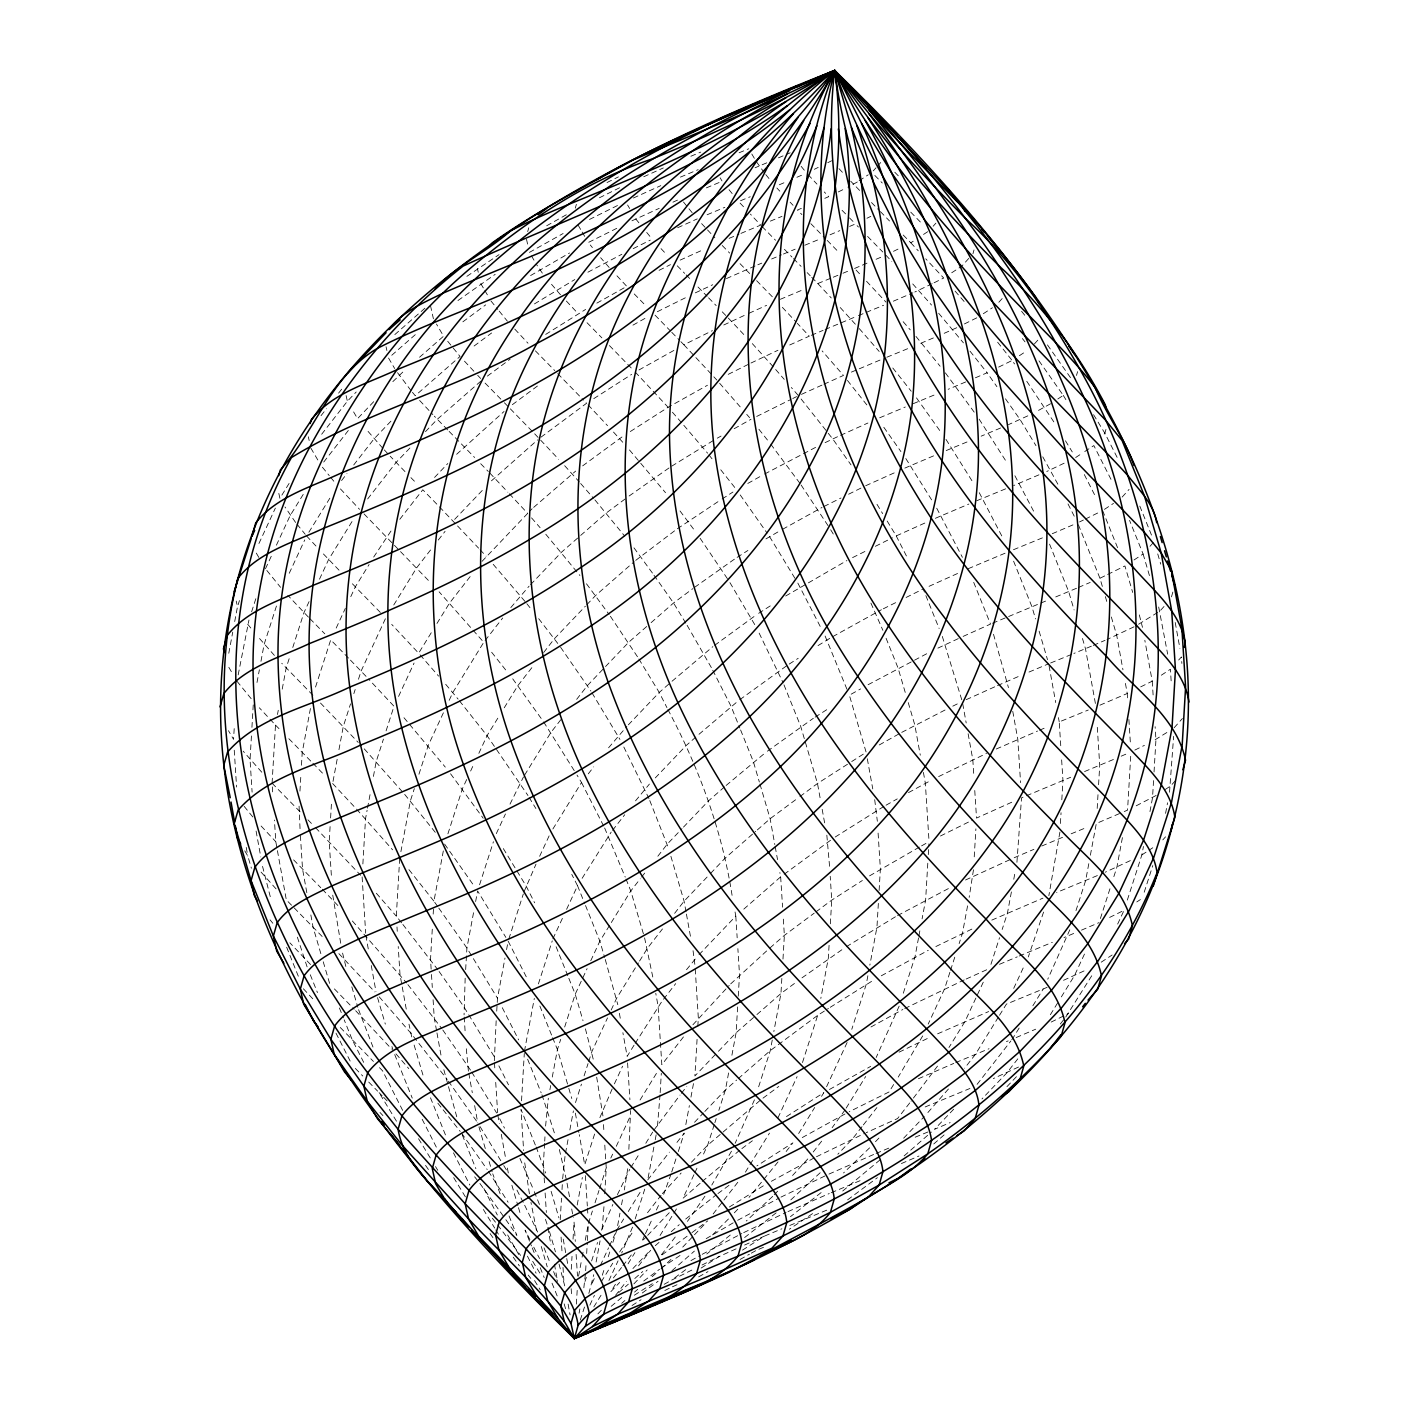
<?xml version="1.0" encoding="UTF-8"?>
<svg xmlns="http://www.w3.org/2000/svg" width="1409" height="1409" viewBox="0 0 1409 1409"><rect width="100%" height="100%" fill="white"/><g stroke="black" fill="none" stroke-linecap="round" stroke-linejoin="round"><path stroke-width="0.75" stroke-dasharray="5 3.75" d="M234.193 728.612L233.559 739.373L228.469 730.69M251.436 735.956L250.045 759.645L252.105 792.14M251.929 727.343L253.321 703.655M272.642 791.893L272.078 783.228L275.495 725.089L259.326 707.794M299.078 806.177L300.187 832.155M299.958 791.101L300.962 773.876M301.473 765.263L302.231 752.336L310.931 705.821M330.093 826.59L329.213 841.666L331.555 878.494M330.604 817.977L331.608 800.752M362.87 863.964L365.53 818.752L367.097 810.281M401.565 922.807L396.299 916.149L399.716 858.011M432.281 929.183L430.52 959.335L431.348 972.333M433.179 914.106L433.673 905.494M465.164 978.198L464.072 1014.867M465.657 969.586L466.925 948.046L474.04 909.985M494.33 1060.713L496.215 1019.764M496.725 1011.151L497.483 998.241L504.986 958.05M521.524 1100.816L524.307 1053.439M544.596 1143.28L543.328 1164.803L544.015 1175.652M544.719 1141.114L544.966 1136.816M545.6 1126.055L548.33 1098.21M560.236 1219.754L561.504 1198.214M562.015 1189.601L562.508 1180.989M562.649 1178.84L565.115 1155.31M571.261 1269.28L572.019 1256.37M573.04 1239.127L574.044 1221.902L575.295 1241.399M576.369 1304.1L577.267 1289.024M583.837 1287.791L585.528 1272.838M585.651 1270.689L586.162 1262.077M586.655 1253.464L587.289 1242.685M587.412 1240.536L588.31 1225.46M603.968 1206.685L602.03 1230.304M604.725 1193.775L606.24 1167.92L604.725 1144.09M627.727 1168.713L624.31 1189.936M628.854 1149.321L630.616 1110.539M660.046 1094.828L657.21 1129.173M660.169 1092.679L661.314 1073.288M697.068 1039.349L694.901 1075.965L716.97 1052.822M697.825 1026.439L698.318 1017.809L695.165 967.983M737.629 1006.924L736.097 1032.779L731.764 1056.028M738.263 996.163L739.514 974.623L737.876 948.627M781.836 978.427L780.956 993.504L773.84 1031.564M782.981 959.053L784.373 935.365L783.122 915.868M829.073 945.351L828.316 958.279L820.813 998.453M830.341 923.828L831.733 900.14L830.218 876.292M878.353 903.398L876.962 927.087L869.846 965.147M879.11 890.488L880.378 868.948L877.895 829.954M927.791 863.206L925.643 899.823L922.085 918.862M928.302 854.594L928.936 843.832M973.478 869.776L969.163 897.374M974.235 856.848L975.891 828.862M1059.903 832.103L1048.86 895.666M1060.413 823.49L1061.047 812.729M1061.805 799.801L1062.95 780.427L1061.435 756.598M1097.188 808.431L1098.069 793.355M1098.58 784.725L1099.725 765.351L1097.1 724.191M1130.705 756.298L1127.552 810.14L1123.642 811.813M1153.548 780.604L1152.527 797.829L1149.762 812.641M1154.041 771.991L1155.944 739.69L1155.116 726.692M1169.523 792.228L1173.627 736.361M228.786 653.265L232.732 632.113M234.704 621.545L237.469 606.751L236.219 601.097M238.174 674.893L248.97 620.03M257.002 682.467L259.379 669.768M260.964 661.314L264.117 644.406L277.309 603.369M277.485 714.504L278.26 710.277M282.223 689.124L286.168 667.989L290.131 655.678M333.017 781.414L337.367 758.148M338.953 749.694L343.285 726.428L350.542 703.866M367.502 808.167L370.268 793.373M373.42 776.447L376.185 761.653L383.442 739.091M400.896 851.67L410.371 800.911L414.334 788.6M437.6 906.392L433.937 901.196L443.412 850.437M475.626 901.531L477.598 890.946L505.884 937.425M506.571 949.596L507.751 943.255M524.43 1051.29L534.31 998.417M549.897 1089.756L550.69 1085.511M552.275 1077.057L557.418 1049.564L560.712 1039.314M565.502 1153.178L568.267 1138.384M569.852 1129.93L573.41 1110.891M577.214 1204.994L582.34 1177.501M578.553 1276.167L581.723 1259.259M582.111 1257.145L583.696 1248.691M585.263 1240.219L588.029 1225.425M579.081 1313.17L579.874 1308.943M588.856 1293.427L593.735 1274.705M596.113 1262.024L600.058 1240.871M612.845 1242.421L616.807 1230.11L619.96 1213.202M621.545 1204.73L622.725 1198.39M648.122 1177.801L654.85 1141.854M655.238 1139.74L656.823 1131.286M685.831 1124.593L689.371 1105.572M690.956 1097.118L693.721 1082.306M728.594 1072.954L725.441 1089.879L718.837 1110.38M772.255 1040.036L770.283 1050.603L757.743 1089.58M867.874 975.732L866.288 984.186L851.776 1029.31M918.545 937.883L914.987 956.922L902.447 995.899M918.932 935.77L920.112 929.429M967.578 905.846L962.435 933.322L959.142 943.59M1011.398 891.915L1007.453 913.067L1002.169 929.464M1013.776 879.234L1015.343 870.762M1016.928 862.308L1021.525 797.829L1070.681 777.257M1088.805 863.682L1085.634 880.59L1075.736 911.359M1090.372 855.21L1096.308 823.49L1121.687 812.641M1122.409 837.633L1116.879 867.239L1112.916 879.551M1127.341 900.052L1141.854 854.928L1143.439 846.474M1165.578 813.38L1167.55 802.795M527.688 231.587L528.78 227.782M575.295 208.145L576.387 204.323M972.932 253.779L974.006 249.957M1076.494 375.446L1077.586 371.641M1105.959 429.446L1104.885 433.267L1102.12 436.35M1171.478 596.888L1173.098 591.164M238.139 604.69L239.46 600.586M251.612 611.823L256.878 595.426M292.773 647.471L303.974 612.598L310.367 598.843M315.546 687.046L330.71 639.862L348.956 658.567M353.853 693.615L355.174 689.512M358.467 679.244L361.109 671.036L385.749 617.987M386.084 730.884L394.009 706.261L368.577 679.05M418.949 774.245L428.195 745.537L443.712 712.126M447.903 833.846L462.416 788.705L466.978 778.895M479.571 884.799L493.432 841.719M508.808 939.081L523.32 893.958M523.972 891.915L536.001 864.14M538.397 983.94L552.258 940.86M564.674 1027.002L575.224 994.19L587.095 968.635M575.506 1102.56L581.459 1084.102M584.083 1075.895L588.046 1063.584M588.715 1061.541L592.009 1051.273L607.526 1017.879M594.616 1134.034L584.717 1164.803L579.258 1134.668M599.882 1117.636L613.479 1085.846M588.434 1223.311L592.396 1211M595.038 1202.793L598.984 1190.482M599.653 1188.439L606.24 1167.92M585.017 1281.45L586.338 1277.347M591.621 1260.949L597.557 1242.474M601.502 1230.18L612.862 1204.448M580.279 1320.092L584.911 1305.738M602.277 1275.233L604.919 1267.026M608.23 1256.775L610.203 1250.628M632.553 1227.098L621.704 1252.988M635.195 1218.891L645.093 1188.122M671.054 1174.084L663.692 1194.339M671.706 1172.024L677.641 1153.566M678.31 1151.523L684.246 1133.065L674.77 1145.218M714.222 1124.734L707.617 1145.253L702.14 1157.036M714.874 1122.691L716.195 1118.587M754.449 1099.83L735.128 1143.315M802.478 1062.545L817.643 1015.378L828.457 1008.439M899.153 1006.149L876.187 1057.49M949.895 972.298L944.629 988.713L928.196 1024.079M950.564 970.255L955.179 955.901M990.95 964.337L999.527 937.672M1043.576 912.081L1028.306 956.94M1069.801 929.817L1047.75 979.202M1100.394 918.527L1110.274 887.758M1144.214 892.214L1152.791 865.549M258.939 543.504L275.354 508.121M265.456 568.76L271.849 555.005M276.411 545.177L290.095 515.694L303.851 493.397M289.232 573.304L304.749 539.894M319.491 579.205L328.614 559.549L353.818 518.653M336.187 628.079L345.311 608.424M350.788 596.641L355.35 586.813L369.105 564.498M398.571 696.433L414.07 663.04M449.172 700.326L452.835 692.471L483.763 642.293L439.097 591.815M470.624 771.022L474.269 763.167M478.849 753.339L487.056 735.657L499.649 715.208M496.32 833.6L505.444 813.962M510.005 804.134L523.479 776.94M539.647 856.285L549.686 834.656M552.909 938.799L562.948 917.189M566.594 909.333L577.549 885.75L571.772 874.39M590.741 960.779L599.864 941.124L610.167 924.41M611.171 1010.024L616.649 998.224L638.418 962.911M614.394 1083.873L622.602 1066.19M610.802 1158.092L612.633 1154.165M616.279 1146.31L630.88 1114.871M617.424 1194.638L629.753 1169.294M592.167 1283.176L594.897 1277.276M600.375 1265.476L608.582 1247.793M609.498 1245.838L614.976 1234.037M589.86 1305.139L594.422 1295.311M608.935 1280.499L618.058 1260.844M644.529 1235.605L641.799 1241.505L646.203 1236.873M645.445 1233.632L652.737 1217.922M656.383 1210.049L660.046 1202.194M693.933 1174.736L682.978 1198.302L700.608 1182.891M694.848 1172.764L697.578 1166.863M731.482 1151.188L711.792 1185.057M777.927 1117.918L797.089 1076.652M826.59 1086.726L848.482 1039.578M922.719 1035.879L898.22 1077.092M983.253 982.196L964.989 1021.507L948.961 1047.521M1013.705 988.378L1024.66 964.795M1084.472 954.069L1074.433 975.68L1060.678 997.977M1117.654 924.075L1124.047 910.32L1108.672 917.893M289.092 483.428L279.915 498.31L278.242 490.772M308.87 532.25L330.639 496.919M373.684 557.066L393.041 527.935M393.763 604.972L416.677 567.809L431.541 548.7M431.242 632.764L418.632 653.212L391.72 624.398M436.966 623.465L449.577 603.017L471.205 575.259M504.246 707.776L517.984 685.461L532.866 666.369M524.624 775.073L550.989 732.328L561.804 718.449M552.892 828.985L581.53 782.506L577.003 775.073M582.128 878.318L611.189 832.085M611.312 922.543L630.792 890.946L640.267 878.793M639.563 961.044L647.576 948.046L662.459 928.936M634.032 1045.214L627.164 1056.363L622.884 1032.674M635.177 1043.364L662.16 1000.971M640.056 1100.006L657.228 1072.108M630.897 1167.445L640.073 1152.562M645.798 1143.28L652.666 1132.114M653.811 1130.265L680.036 1095.057M616.807 1230.11L623.676 1218.961M628.255 1211.529L640.866 1191.081M601.273 1281.785L612.739 1263.186M619.608 1252.037L633.98 1230.092M593.823 1306.953L601.837 1293.938M615.434 1284.251L610.854 1291.683L619.678 1282.437M628.044 1263.803L634.913 1252.654M660.064 1235.482L672.674 1215.034M673.819 1213.184L677.253 1207.601M704.923 1196.223L687.433 1221.374M745.414 1172.147L748.848 1166.564M749.993 1164.715L769.473 1133.1M798.639 1133.523L814.684 1107.492M821.553 1096.343L823.842 1092.627L786.011 1116.879M845.03 1109.975L832.138 1127.693M846.175 1108.108L865.654 1076.511M893.641 1084.525L889.061 1091.957L849.187 1111.771M937.496 1066.12L911.077 1101.204M998.382 1017.122L975.468 1054.284L964.654 1068.181M999.527 1015.255L1006.413 1004.106L1047.098 987.357M1019.13 1028.059L1012.243 1039.226L1006.449 1041.603M1032.867 1005.762L1043.188 989.03M1050.374 1014.709L1059.533 999.844M1065.768 1017.034L1093.683 972.668M321.023 415.69L326.43 408.751M338.6 393.129L342.669 387.915M321.675 434.236L347.371 401.248L356.195 392.001M323.735 462.046L349.432 429.058M341.559 480.557L346.966 473.618M353.729 464.952L374.019 438.903L393.146 418.86M367.661 498.945L396.07 462.487L410.776 447.076M399.804 519.269L422.788 489.751L437.988 505.338M438.305 540.034L445.068 531.352M482.019 561.363L532.091 508.755M485.119 640.549L502.696 617.987M510.815 607.578L529.097 586.162M543.68 652.49L554.494 638.612L585.387 606.205M576.668 699.357L587.5 685.461L628.678 642.275L649.514 624.046M588.293 773.84L593.7 766.883M608.582 747.792L626.864 726.392M612.545 830.359L624.715 814.737M635.529 800.84L649.408 784.073M641.606 877.05L645.674 871.854M657.844 856.232L667.302 844.079L682.026 828.651M674.629 913.331L684.087 901.179L709.097 874.954M663.516 999.245L675.686 983.623M686.5 969.727L697.543 956.235M683.453 1036.918L661.825 1064.676L658.091 1006.185L655.766 993.257M692.911 1024.766L729.228 985.419M681.392 1093.314L686.799 1086.374M647.735 1179.932L669.363 1152.157M647.506 1212.744L661.015 1195.378M662.371 1193.652L681.146 1173.01M613.391 1277.945L621.51 1267.536M622.866 1265.793L632.324 1253.64M615.539 1295.364L626.353 1281.468M638.524 1265.863L650.694 1250.241M675.263 1236.996L660.398 1256.088L690.216 1233.914M713.165 1213.924L722.623 1201.771M723.979 1200.028L738.844 1180.936M778.032 1161.914L749.042 1197.386M786.152 1151.488L792.915 1142.822L756.88 1165.912M807.797 1158.938L790.379 1177.836M813.204 1151.998L822.662 1139.846M862.009 1126.672L852.551 1138.824L837.827 1154.253M863.365 1124.928L876.891 1107.58M909.721 1102.93L897.551 1118.552L866.236 1132.66M948.433 1088.998L925.731 1115.03M977.089 1084.349L1010.905 1040.952M1017.809 1058.846L1006.995 1072.725L981.967 1098.95M1060.361 1023.973L1064.411 1018.76M873.245 170.876L876.011 167.794M877.384 166.262L881.523 161.648M933.128 226.25L935.893 223.168M968.776 258.393L961.889 266.09L949.155 274.456M998.84 302.266L1002.979 297.651M1034.435 343.919L1038.574 339.305M1122.163 497.078L1129.067 489.399M1150.008 546.305L1154.147 541.69M1164.028 606.486L1159.889 611.101L1135.936 625.878M1178.681 660.011L1181.447 656.929L1181.869 663.445M1174.12 727.748L1182.415 718.52M1172.094 784.355L1176.233 779.741M1162.795 839.905L1165.56 836.823M373.72 401.671L357.551 418.649L352.461 409.949M392.847 381.628L405.14 369.845M425.483 431.647L437.266 419.301L482.107 380.043M434.571 477.422L447.815 463.526M456.639 454.279L504.035 411.498M454.649 519.393L484.08 488.553M491.442 480.839L537.622 439.89M530.577 584.629L561.469 552.24L579.081 536.811M586.866 604.672L595.69 595.408L634.138 561.751M628.344 724.842L659.236 692.453L670.437 682.643M655.291 777.909L686.183 745.52L697.402 735.692M683.488 827.118L708.498 800.893L724.525 786.874M710.576 873.404L725.283 857.993L755.717 831.345M699.023 954.686L735.797 916.132L735.022 911.817M730.69 983.887L768.345 949.384M718.449 1051.29L736.097 1032.779L755.33 1015.942M694.549 1122.269L703.373 1113.004M704.835 1111.472L725.441 1089.879L736.643 1080.051M691.432 1162.214L707.617 1145.253L761.247 1099.46M647.682 1235.323L669.751 1212.198M632.923 1268.54L650.588 1250.047M597.892 1313.875L602.295 1309.243M633.909 1283.863L647.154 1269.967M670.966 1259.417L660.152 1269.668M682.749 1247.088L693.034 1236.292M694.514 1234.742L704.817 1223.945M728.453 1218.979L710.4 1237.067M734.336 1212.814L738.756 1208.182M772.713 1196.347L746.277 1221.022M774.193 1194.797L778.596 1190.182M820.179 1172.746L788.917 1201.648M869.6 1147.859L843.551 1172.957M875.482 1141.695L881.365 1135.513M903.662 1138.173L924.251 1116.58M953.682 1109.218L934.554 1129.278L950.177 1122.603M1006.959 1086.638L1017.263 1075.842M394.819 334.585L425.254 307.937M391.772 355.262L417.399 332.823M419.565 357.234L443.588 336.187L436.455 324.017M533.676 507.363L575.629 471.099M580.684 535.402L606.31 512.964L627.357 497.307M635.741 560.359L675.615 530.048M651.117 622.637L673.537 602.999L692.823 588.663M672.04 681.234L712.848 646.661M699.005 734.283L738.052 701.03M726.111 785.465L765.633 752.494M757.32 829.936L770.124 818.717L798.198 797.846M743.811 909.122L780.656 876.856L779.864 872.558M769.948 947.975L784.373 935.365L814.191 913.173M756.932 1014.55L780.956 993.504L794.993 983.059M738.246 1078.66L770.283 1050.603L817.643 1015.378M702.21 1181.482L740.112 1149.903M655.255 1245.697L660.064 1241.488M671.265 1231.66L679.279 1224.65M685.69 1219.049L716.195 1194.867M618.745 1292.564L628.361 1284.145M634.772 1278.527L642.768 1271.517M611.189 1306.302L622.708 1296.667M621.704 1303.325L624.909 1300.525M634.526 1292.106L637.731 1289.305M652.138 1276.677L658.549 1271.059M671.952 1270.742L694.39 1251.104M730.249 1235.059L706.772 1253.992M776.112 1212.867L743.705 1238.247M821.112 1192.595L790.467 1216.671M880.149 1159.766L840.645 1192.754M904.12 1155.926L931.349 1132.079M933.762 1143.967L944.963 1134.157M466.89 276.323L499.033 254.642M457.96 300.522L495.193 274.332M462.874 321.833L485.682 304.872M474.093 346.015L491.635 332.964M487.373 376.115L510.164 359.154M512.348 404.682L540.422 383.812M540.986 437.177L586.584 403.256L582.023 398.571M582.657 465.868L623.095 436.156M629.118 496.003L669.891 467.348M677.377 528.745L720.334 500.125M694.584 587.342L735.304 558.545M714.61 645.357L756.844 614.5M739.795 699.709L787.402 665.242M767.377 751.191L813.328 718.308M799.942 796.543L817.484 783.492L849.926 762.692M784.161 874.249L833.423 838.161M815.934 911.87L831.733 900.14L862.361 880.502M802.003 977.846L844.537 947.887M762.991 1098.157L778.79 1086.409M741.874 1148.599L752.388 1140.779M717.956 1193.564L731.976 1183.137M691.96 1232.611L707.758 1220.863M643.754 1281.01L659.535 1269.28M661.297 1267.959L682.766 1253.658M642.293 1293.004L658.073 1281.274M685.707 1269.65L671.688 1280.094L694.461 1268.769M812.57 1213.625L789.339 1229.229M847.602 1199.852L877.42 1177.677M857.324 181.972L847.919 187.203M859.138 180.775L868.226 174.804M903.204 235.021L910.795 242.806L914.441 240.428M923.529 234.44L928.989 230.865M983.341 313.714L992.429 307.743M1019.394 355.702L1026.65 350.911M1050.568 403.749L1035.509 412.062M1057.842 398.976L1063.284 395.383L1038.856 360.669M1075.666 457.52L1082.922 452.747M1084.754 451.549L1093.842 445.579L1111.155 479.676M1104.427 509.371L1113.515 503.4M1134.016 559.972L1143.104 554.001L1129.56 520.379M1161.315 675.21L1170.403 669.24L1171.231 682.238M1166.846 732.521L1152.104 741.592M1156.173 795.451L1133.312 807.304M1165.261 789.463L1170.703 785.887M1141.854 854.928L1152.773 847.76M1136.781 901.954L1140.409 899.558M1101.222 962.171L1112.141 955.003M530.594 275.548L569.553 252.986M534.451 303.904L574.802 279.546M545.688 334.409L585.616 309.434M593.788 398.624L631.637 374.371M630.299 431.541L668.13 407.289L707.459 385.256M671.688 466.185L715.437 439.203M722.13 498.98L732.944 492.04M737.118 557.383L747.915 550.461M765.95 538.907L780.78 530.295M758.641 613.338L771.269 605.254M785.676 596.007L846.897 560.553M789.199 664.079L798.216 658.302M818.03 645.604L830.782 637.731M815.124 717.146L829.531 707.917M851.723 761.547L866.148 752.3L849.363 695.201L860.6 688.913M835.22 837.016L884.148 806.247M869.564 875.87L919.707 846.915M846.333 946.725L895.684 916.607M830.253 1007.294L873.791 979.995M729.369 1207.002L763.889 1185.48M706.191 1238.634L735.797 1221.321M634.314 1295.241L652.332 1283.687M632.042 1305.509L641.06 1299.732M701.118 1268.065L719.136 1256.511L736.748 1248.568M742.525 1250.1L764.154 1236.239L781.889 1228.789M546.674 225.775L567.263 214.238M529.414 252.387L563.124 233.507M587.905 272.201L621.845 254.272M596.835 303.129L626.794 286.362L615.046 273.769M632.94 325.144L647.911 316.761M638.981 369.968L674.559 350.048M717.304 438.164L721.056 436.068M734.159 428.723L751.015 419.283M747.792 483.446L762.762 475.044M764.629 474.005L815.6 447.375M782.647 529.256L822.028 507.434M832.666 636.674L881.418 609.727M868.085 684.721L928.425 652.843M879.251 744.956L899.84 733.42M901.725 732.381L945.192 709.942M886.032 805.208L897.251 798.903M908.488 792.615L931.05 780.339M921.574 845.876L927.192 842.723M897.568 915.551L950.318 887.564M881.277 975.803L928.267 950.318M870.956 1026.985L902.87 1009.478M829.461 1089.474L870.656 1066.402M802.267 1137.574L847.285 1112.723M771.375 1181.288L814.578 1157.687M737.682 1220.282L779.071 1198.055M690.956 1260.597L700.326 1255.349M702.193 1254.309L741.821 1233.544M664.185 1284.286L669.803 1281.151M698.653 1276.871L708.005 1271.622M740.06 1259.47L749.429 1254.221M751.296 1253.165L756.915 1250.03M607.015 182.536L618.41 176.882M599.424 197.771L620.312 187.397M589.49 219.452L617.97 205.291M616.755 228.346L588.275 242.507L592.396 247.579M631.937 220.808L659.218 208.338M633.222 248.618L650.306 240.129M659.077 270.317L670.455 264.645M657.334 311.724L687.698 296.63M695.306 292.861L712.743 284.741M680.882 341.683L683.929 344.8L712.39 330.639M723.786 324.986L747.034 314.154M728.206 374.354L749.095 363.98M750.997 363.029L777.979 350.26M756.703 416.448L790.872 399.469M792.774 398.518L796.578 396.633M825.093 442.655L838.566 436.226M823.93 506.5L841.014 497.993M848.605 494.224L861.885 487.62M852.568 557.612L865.866 551.007M875.359 546.305L892.443 537.798M883.32 608.794L896.617 602.171M906.093 597.469L923.194 588.962L939.134 628.52M937.901 648.122L961.149 637.291M952.801 706.156L958.49 703.338M938.641 776.57L986.494 753.428M940.455 836.013L972.721 819.968M965.517 880.009L1012.243 858.609M935.858 946.549L972.228 928.918M904.754 1008.527L964.196 979.907M899.101 1052.153L929.764 1037.359M816.48 1156.754L864.281 1133.541M780.973 1197.104L827.013 1174.965M743.723 1232.593L786.063 1212.462M702.052 1265L719.136 1256.511M664.801 1290.521L670.49 1287.685M814.332 169.309L818.189 167.407M827.788 162.669L831.627 160.785M838.302 191.941L845.999 188.154M866.958 218.254L870.815 216.37M893.5 251.33L899.277 248.495M932.177 283.72L914.811 292.015M934.097 282.769L943.695 278.031L925.748 258.816M956.746 327.716L943.149 333.774M964.443 323.929L977.899 317.289M998.664 367.097L1012.12 360.475L1014.55 363.945M1027.813 415.849L1008.421 424.655M1064.13 463.209L1046.764 471.487M1079.541 521.929L1083.398 520.044M1085.317 519.093L1098.773 512.471M1102.349 586.408L1099.936 578.254L1105.713 575.418M1107.633 574.467L1124.928 565.96L1132.713 592.467M1134.016 626.829L1106.963 639.527M1140.691 686.87L1152.227 681.199L1144.83 640.267M1134.809 750.099L1144.407 745.379M1130.335 860.617L1105.167 872.241M1084.032 970.942L1062.721 980.682M1051.184 1022.071L1068.48 1013.564M1018.513 1067.053L993.31 1078.572M643.737 176.759L663.304 167.953M633.398 198L660.786 185.653M672.921 202.174L680.741 198.651M677.659 227.73L697.226 218.906M680.124 260.119L703.619 249.552M726.428 278.577L755.858 265.614M748.989 313.274L766.602 305.348M789.727 344.976L809.294 336.17L797.318 323.348M821.958 385.115L798.463 395.7L791.347 387.51M823.913 384.234L843.48 375.428L822.116 350.894M840.521 435.346L867.909 423.017M865.69 485.735L897.005 471.628M904.825 468.105L934.361 455.53M887.177 521.048L896.23 535.913L925.59 522.704M935.365 518.301L968.846 504.052M929.059 586.32L958.402 573.111M963.122 636.41L990.509 624.081L972.985 580.561M966.204 699.674L995.547 686.465M997.502 685.584L1019.13 676.197M996.286 749.007L1037.535 731.042M1011.75 802.232L976.525 818.083L974.588 787.754M1014.198 857.729L1033.889 849.345M991.795 920.112L1042.942 898.149M966.151 979.026L987.674 969.322M937.601 1033.836L988.66 1011.556M918.404 1078.73L953.787 1063.408M828.968 1174.084L874.108 1154.288M788.018 1211.581L829.249 1193.546M744.586 1245.045L764.154 1236.239M672.445 1286.804L678.31 1284.163M766.743 162.845L755.065 167.759M778.472 157.826L790.185 152.824M779.318 184.773L787.12 181.426M796.895 177.27L804.698 173.923M801.369 208.356L797.459 210.029L801.915 214.573M824.793 198.334L828.703 196.679L824.3 191.959M830.042 234.792L839.817 230.618M849.574 226.444L855.439 223.943L858.468 227.06M854.576 268.467L860.441 265.966M862.396 265.139L868.243 262.62M876.063 259.291L881.911 256.79M893.341 301.191L912.856 292.843M933.374 337.949L917.787 344.536M965.658 381.962L948.151 389.307M975.415 377.788L987.128 372.786L996.903 386.665M1000.601 427.984L981.14 436.174M1038.961 474.833L1013.635 485.559M1052.241 533.729L1073.728 524.553M1076.511 588.275L1055.147 597.169M1078.466 587.447L1090.179 582.428M1091.341 646.203L1073.869 653.459M1093.296 645.375L1105.008 640.355M1099.901 705.187L1127.253 693.492L1124.91 680.582M1113.392 759.504L1084.243 771.692M1121.194 756.175L1129.014 752.829M1097.347 875.588L1056.609 892.496M1073.676 933.48L1063.954 937.566M1081.496 930.134L1099.073 922.613M1016.153 1037.552L1035.685 1029.204M901.408 1163.535L918.985 1156.014M690.886 156.24L700.749 152.102M680.424 177.111L698.177 169.661M706.385 187.873L722.165 181.25L720.122 177.781M707.089 214.767L724.825 207.317M729.122 238.35L738.985 234.211M740.958 233.383L760.684 225.105L750.398 214.098M757.831 264.786L761.776 263.131M771.639 258.992L781.502 254.853M783.474 254.025L795.152 249.182M780.339 299.289L803.993 289.338M811.267 335.324L823.085 330.358M825.058 329.53L856.513 316.391M851.371 372.117L857.288 369.634M859.261 368.806L880.942 359.682M879.674 417.786L905.3 407.007M913.191 403.696L936.527 394.062M946.196 450.563L969.533 440.929M976.736 500.741L1005.885 488.729M968.194 568.708L1005.656 552.962M992.482 623.254L1047.415 600.34M1028.993 672.058L1048.701 663.78M1039.507 730.214L1047.398 726.885M1041.779 846.016L1063.39 836.981M999.492 964.302L1017.245 956.852M1019.218 956.024L1052.329 942.322M955.76 1062.58L989.03 1048.736M925.167 1106.963L969.938 1088.47M876.081 1153.46L889.889 1147.666M831.222 1192.719L860.67 1180.443M789.78 1225.46L826.854 1210.12M739.091 152.753L748.76 148.79M740.57 200.712L750.24 196.749M770.353 221.125L781.977 216.37M804.838 245.219L820.32 238.878M811.725 277.309L817.801 283.544L831.345 277.996M833.283 277.203L841.032 274.015M842.969 273.223L848.764 270.845M858.433 315.598L864.245 313.203M866.183 312.411L883.602 305.277M886.825 357.234L908.118 348.516M1013.476 549.721L1044.456 537.023M1050.638 662.987L1071.932 654.252M1060.748 745.748L1059.233 721.919L1088.259 710.03M1071.139 833.811L1086.621 827.47M915.198 1137.204L930.68 1130.863M758.852 1249.237L764.647 1246.859M894.785 172.233L900.721 178.291M874.83 175.438L882.263 183.011M859.631 190.426L850.737 181.215M871.502 202.544L878.934 210.117M842.071 210.311L848.007 216.37M849.486 217.884L855.439 223.943M810.827 223.661L824.195 237.293M762.163 226.62L775.531 240.252M784.443 249.34L791.964 257.037M722.236 245.518L729.668 253.092M740.06 263.694L750.557 274.438M677.236 265.79L684.651 273.364M686.148 274.878L692.083 280.937M698.019 286.996L707.071 296.26M634.226 293.935L646.115 306.035M587.025 322.714L601.872 337.861M535.402 350.859L554.723 370.549M485.083 383.072L502.907 401.248M504.387 402.763L508.843 407.307M447.657 429.904L434.324 416.166M449.136 431.418L474.622 457.485M404.982 471.575L390.187 456.199M410.917 477.633L416.853 483.692M364.015 513.898L430.132 582.216M339.023 570.152L322.749 553.261M352.391 583.784L382.702 614.87M308.43 617.142L287.806 595.303M309.927 618.657L324.774 633.803M312.904 695.253L281.765 663.269M275.495 725.089L281.448 731.148M288.863 738.703L311.354 761.705M272.078 783.228L301.861 813.609M293.618 859.895L320.776 887.688M310.526 964.531L289.884 942.815M340.273 1027.496L373.42 1061.435M355.35 1068.427L362.765 1076M368.718 1082.059L377.63 1091.147M910.742 212.143L922.913 224.63M880.414 211.632L889.537 220.984M867.592 236.413L882.791 252M827.224 240.411L839.377 252.88M793.496 258.604L801.087 266.389M807.163 272.624L810.21 275.741M756.633 280.673L773.347 297.827M708.586 297.827L716.195 305.612M722.271 311.847L726.815 316.532M728.347 318.082L744.833 335.624M655.062 315.176L670.244 330.763M671.776 332.33L679.367 340.115M609.41 345.557L633.715 370.514M557.717 373.632L580.508 397.021M510.357 408.857L533.148 432.246M534.663 433.796L558.668 459.299M480.698 463.72L488.307 471.504M489.821 473.072L507.839 492.164M439.502 506.905L478.602 548.154M350.471 660.134L367.08 677.447M320.495 703.038L358.238 742.437M312.868 763.255L323.506 774.175M307.937 819.844L314.013 826.079M315.528 827.647L360.616 875.288M322.291 889.255L338.9 906.568M322.168 936.492L286.326 899.875L275.812 841.719L274.42 820.056M338.882 953.629L374.847 991.936M334.391 988.907L354.152 1009.179M355.667 1010.729L391.632 1049.036M379.497 1067.67L382.543 1070.787L402.763 1110.574M379.109 1092.662L382.138 1095.779M383.671 1097.329L388.215 1102.014M910.795 242.806L918.281 250.82M838.989 168.64L843.392 173.36M885.821 255.117L891.809 261.528M912.733 283.931L931.543 305.066M808.132 174.663L816.938 184.086M856.073 270.07L860.564 274.878M866.535 281.272L885.979 302.09M776.887 188.013L779.811 191.166M790.114 202.174L793.056 205.309M817.801 283.544L831.257 297.951M840.24 307.549L857.817 326.941M740.095 203.09L744.516 207.81M782.365 307.338L795.821 321.745M701.629 223.626L706.032 228.346M707.512 229.914L714.856 237.786M752.318 343.62L774.245 367.872M661.032 248.618L666.915 254.906M683.929 344.8L694.39 356.001M695.887 357.604L712.338 375.217M713.835 376.819L716.829 380.025M609.164 267.481L600.639 257.706M635.23 372.064L651.68 389.677M653.177 391.279L668.13 407.289M560.483 294.745L549.211 281.589M566.365 301.05L578.113 313.626M588.081 404.859L607.526 425.659M613.496 432.07L623.764 443.377M514.761 329.09L528.005 343.232M564.657 465.692L579.258 481.878M464.477 361.162L476.224 373.755M477.704 375.322L480.645 378.457M509.336 493.766L527.283 512.964M419.618 400.438L432.845 414.581M480.099 549.757L486.087 556.15M382.843 448.344L365.776 428.776M384.305 449.911L388.708 454.631M340.45 488.923L359.559 509.353M306.581 535.966L316.866 546.974M364.227 748.848L403.256 792.739M274.403 655.414L257.266 635.952M332.63 783.527L355.05 807.533M356.547 809.136L392.583 849.821M261.792 772.22L243.176 751.191M352.356 920.975L406.602 982.954M261.105 826.009L275.812 841.719M276.041 888.868L258.78 869.529M303.375 988.766L315.14 1001.341M379.972 1112.441L382.913 1115.576M955.091 291.117L966.486 304.203M938.658 313.238L963.439 342.88M903.151 321.692L910.267 329.865M915.973 336.416L940.102 366.217M859.243 328.579L879.198 351.475M775.672 369.51L784.214 379.338M719.664 383.283L741.046 407.835M746.735 414.369L749.588 417.645M672.41 412.203L682.379 423.651M683.805 425.289L707.6 453.187M629.453 449.929L665.524 492.692M580.667 483.516L593.488 498.24M594.915 499.878L624.751 536.213M531.545 517.878L540.105 527.688M545.794 534.24L579.892 575.488M493.203 564.34L525.539 602.066M420.058 654.85L438.586 676.109M445.702 684.298L458.101 699.111M403.978 717.727L445.297 767.112M404.682 794.377L435.381 832.472M376.344 893.253L396.299 916.149M379.197 996.815L410.53 1032.797L447.199 1079.453M395.982 1053.897L408.804 1068.621M801.157 166.332L805.279 171.405M764.435 172.937L755.876 160.961M765.809 174.628L769.913 179.683M729.017 189.687L733.138 194.759M683.488 202.033L687.61 207.088M688.983 208.779L694.478 215.542M635.741 218.923L639.862 223.978M646.713 232.432L652.208 239.178M542.342 273.152L536.547 264.557M490.948 300.962L497.817 309.399M499.191 311.09L507.416 321.217M447.71 341.26L451.831 346.315M453.187 348.005L460.056 356.459L415.215 395.718L412.467 392.336M411.093 390.663L395.682 370.232M322.414 467.207L329.266 475.643M330.639 477.334L334.761 482.389M295.591 522.457L285.005 506.993M296.964 524.148L305.207 534.275M266.829 570.451L280.567 587.324M247.649 624.134L251.771 629.207M236.976 681.234L252.088 699.815M244.144 806.318L253.761 818.136M270.07 919.866L272.818 923.247M1021.595 311.319L1026.862 317.958M1022.388 338.565L1025.03 341.876M997.642 342.211L1012.12 360.475M970.026 351.193L987.128 372.786M945.351 372.857L974.218 412.168M892.795 367.996L911.218 391.244M916.484 397.884L941.106 432.457M847.425 380.412L867.169 405.316M801.105 399.011L832.684 438.868L851.018 464.9M758.905 429.252L769.437 442.532M770.758 444.187L799.907 483.287M708.903 454.86L712.848 459.845M720.756 469.796L735.234 488.078M680.001 510.956L695.236 531.334M633.962 547.837L652.754 573.498M586.479 583.784L609.128 614.5M526.86 603.721L532.126 610.361M538.696 618.674L559.391 645.551M491.653 652.244L507.451 672.181M512.717 678.821L542.43 720.175M459.404 700.784L487.056 735.657L527.97 795.521M450.563 773.77L483.199 818.224M408.927 869.635L433.937 901.196M402.868 924.463L437.847 969.744M407.905 984.627L441.563 1028.253M437.847 1103.177L441.792 1108.161M443.113 1109.816L460.215 1131.409M474.639 1176.832L478.584 1181.816M479.905 1183.472L504.633 1217.957M492.375 1218.257L496.32 1223.241M497.641 1224.897L520.573 1255.384M528.181 1275.075L530.823 1278.403M1047.451 344.906L1071.897 379.62M1026.774 381.311L1055.288 424.074M1005.462 398.817L1020.134 419.635L1035.967 445.667M979.114 419.107L1006.995 462.733M946.003 439.397L973.601 483.375M883.813 427.279L900.915 451.584M905.811 458.524L932.194 500.776M801.122 485.031L829.549 527.917M740.218 494.946L767.095 533.113M700.114 538.273L728.823 580.79M653.987 575.242L673.537 602.999L685.972 623.447M610.361 616.244L637.731 657.14M560.606 647.277L590.882 691.044M543.645 721.919L575.876 773.224M444.61 844.097L473.935 885.75M438.815 908.136L466.925 948.046L497.483 998.241M439.08 971.488L463.508 1006.202L494.066 1056.38M442.796 1029.979L470.624 1070.276M448.414 1081.196L476.524 1121.106M461.536 1133.083L487.197 1169.523M488.43 1171.266L508.103 1202.247M505.849 1219.701L516.856 1235.323L508.878 1215.544M513.246 1257.18L519.357 1265.863M490.05 1233.544L493.714 1238.74M425.536 1165.402L429.199 1170.615M1093.56 414.686L1104.885 433.267L1118.359 459.792M1063.284 395.383L1067.811 402.815M1065.468 440.788L1072.267 451.937M1042.766 456.815L1059.339 486.88M1014.903 475.749L1034.84 513.492M979.255 492.674L1002.873 538.044M936.721 508.209L962.417 557.33M876.997 504.316L882.65 513.616M830.676 529.766L835.202 537.199M769.543 536.6L796.701 581.195M797.829 583.062L821.271 628.467M729.95 582.639L755.294 625.543M687.116 625.314L711.774 668.342M638.876 659.007L659.236 692.453L666.933 707.617M592.009 692.893L619.96 739.443M529.097 797.388L535.896 808.537M503.33 848.588L525.962 885.75L534.627 902.799M471.751 1072.126L496.655 1113.022M480.011 1126.566L502.643 1163.728M503.77 1165.595L508.297 1173.028L507.134 1166.564M532.69 1261.337L541.743 1276.202M518.723 1254.521L505.99 1232.03M534.557 1280.534L540.228 1289.834M483.375 1209.486L494.682 1228.067M495.809 1229.916L499.209 1235.499M453.698 1177.642L467.277 1199.957M418.543 1138.701L430.995 1159.149M435.522 1166.582L437.776 1170.298M380.236 1094.511L397.215 1122.392M751.807 154.004L754.872 159.217M627.604 205.01L629.629 208.479M578.113 225.105L581.16 230.336M582.181 232.062L585.228 237.293M531.457 255.857L535.526 262.814M480.768 283.561L483.815 288.792M484.837 290.518L487.901 295.749M388.567 358.062L394.661 368.506M310.861 448.115L318.998 462.029M256.297 553.103L260.383 560.06M228.839 667.32L232.908 674.277M244.743 850.807L247.808 856.02L251.401 868.261M1084.314 474.569L1095.867 497.307M1068.004 503.929L1074.732 517.191M896.23 535.913L907.783 558.651M870.921 603.087L882.897 630.351M825.11 636.04L847.76 691.255M759.134 633.117L783.175 682.872M712.743 670.244L731.042 706.244L739.795 727.995M667.901 709.52C699.04 767.958 722.306 831.134 732.293 896.74M623.817 747.017L648.968 798.586M581.53 782.506L603.668 826.097M604.637 827.981L625.226 877.102M508.138 941.142L527.389 979.026M502.291 1007.699L518.653 1039.912M498.874 1065.856L508.49 1084.807M499.702 1118.676L504.51 1128.133M519.921 1158.462L533.5 1189.689M516.962 1190.077L523.708 1203.339M524.659 1205.241L537.639 1232.012M529.89 1239.585L525.081 1230.11L531.457 1245.943M533.747 1247.176L539.524 1258.536M527.442 1256.159L536.107 1273.208M483.851 1188.456L497.324 1214.981M453.487 1152.844L469.849 1185.057M422.172 1119.274L436.614 1147.701M363.698 1062.351L352.162 1039.613L344.183 1019.834M336.011 1033.184L351.405 1063.496M1139.811 506.095L1152.562 537.745M1102.613 510.569L1117.76 548.154M1078.431 524.852L1099.936 578.254M1049.564 544.138L1068.691 591.621L1074.098 609.956M1013.599 561.187L1031.916 606.68L1035.527 618.921M942.322 636.445L962.277 701.435M886.085 638.277L898.044 667.936L905.23 692.4M783.968 684.862L800.717 726.392L817.484 783.492L820.602 800.717M740.606 729.968L753.357 761.617L759.345 782.013M649.778 800.559L668.5 848.165M626.019 879.075L630.792 890.946L643.983 935.805M577.549 885.75L584.717 903.556M585.51 905.529L599.864 941.124L604.655 957.451M556.097 946.725L568.056 976.384M568.849 978.357L575.224 994.19L583.009 1020.697M539.876 1006.061L551.835 1035.721M552.627 1037.693L557.418 1049.564L568.197 1086.269M527.618 1059.198L541.162 1092.82M541.954 1094.793L555.128 1135.214M535.35 1145.041L521.013 1109.429L523.637 1150.589M536.16 1147.014L545.723 1172.975M534.293 1191.662L539.876 1205.505M545.459 1219.349L548.841 1229.423M544.015 1247.828L550.391 1263.662M553.578 1271.57L557.559 1281.45M552.029 1283.176L558.404 1298.992M532.25 1247.916L534.645 1253.851M540.228 1267.695L544.209 1277.593M500.107 1193.775L492.745 1173.82M462.328 1135.055L475.89 1168.677M430.502 1097.805L446.442 1137.362M394.714 1054.584L412.256 1098.104M372.98 1047.046L358.432 1009.284M339.41 1007.963L343.391 1017.844M307.092 966.856L296.506 934.537M310.279 974.764L317.448 992.57M286.643 947.218L298.585 976.895M1157.74 553.931L1160.734 564.128M1143.104 554.001L1150.29 578.465M1158.691 607.015L1167.674 654.163M1139.317 614.888L1142.488 627.357M1105.343 596.606L1107.738 604.76M1111.331 617.001L1116.721 635.353L1122.955 669.803M1082.482 638.506L1085.476 648.704L1095.621 704.694M1039.12 631.144L1047.503 659.694M993.504 634.279L1008.457 687.645M908.241 702.598L914.828 725.036L920.288 755.189M759.944 784.056L770.124 818.717L774.809 844.555M670.895 856.32L684.087 901.179L686.042 911.94M644.582 937.848L653.036 978.181M605.254 959.476L617.811 1004.687M585.422 1028.852L593.964 1062.051M568.796 1088.312L571.79 1098.509M559.338 1149.48L566.647 1180.989M551.113 1191.327L558.915 1217.834M549.44 1231.466L555.445 1251.861M559.038 1264.084L564.991 1286.857M564.164 1303.889L565.96 1310M536.442 1230.163L530.964 1202.388M541.25 1246.472L547.238 1266.85M511.89 1185.251L517.896 1205.646M518.494 1207.689L520.89 1215.844M478.954 1126.918L485.541 1149.357M489.134 1161.58L492.128 1171.777M456.745 1116.756L443.201 1067.37M411.727 1036.883L408.98 1024.184M414.123 1045.038L423.123 1075.613M377.542 997.607L385.326 1024.114M391.931 1046.552L393.129 1050.638M345.839 966.468L342.281 951.85M351.827 986.864L357.833 1007.259M320.847 953.646L313.062 927.14L310.72 914.212M323.242 961.801L329.847 984.222M270.264 896.67L262.321 865.513M526.49 239.195L528.164 246.734M477.422 268.503L478.25 272.272M430.485 305.612L433.408 318.786M386.048 346.755L386.894 350.524M346.103 395.594L347.371 401.248M308.342 436.808L309.187 440.577M1175.212 622.479L1179.897 648.316M1049.089 665.929L1055.711 702.545M1058.441 717.621L1059.233 721.919M1012.754 711.334L1017.809 739.32L1020.574 782.647M962.682 703.602L966.187 722.976M968.124 733.754L972.809 759.592L973.901 776.923M923.406 772.414L925.343 783.175L929.059 841.684M867.31 758.764L872.77 788.917M874.707 799.678L877.349 821.271M822.169 809.33L824.899 824.406M826.836 835.167L829.672 867.627M775.197 846.703L777.539 859.631M686.43 914.089L690.709 937.778M693.052 950.705L695.024 965.817M619.379 1013.3L620.541 1019.764M596.676 1077.128L602.946 1115.928M575.365 1113.128L578.87 1132.501M567.034 1183.137L569.764 1198.214M571.702 1208.992L573.269 1217.605M563.23 1239.127L566.348 1256.37M566.735 1258.519L567.897 1264.983M568.109 1304.1L570.064 1314.861M547.819 1227.609L550.937 1244.851M554.442 1264.225L557.171 1279.302M529.414 1193.775L524.183 1159.272M497.782 1114.871L499.332 1123.501M501.287 1134.263L505.567 1157.951M468.404 1071.157L465.992 1045.196M468.792 1073.306L472.297 1092.697M474.639 1105.607L477.757 1122.85M436.579 1030.754L434.236 1017.844L433.003 998.329M436.966 1032.903L441.246 1056.591M406.25 1009.108L400.015 974.658L398.219 946.496M365.829 935.382L368.542 950.459M371.272 965.535L375.956 991.39M340.714 943.237L332.506 893.676M306.827 892.672L302.53 868.983L300.328 834.322M256.086 831.063L260.771 856.901M246.24 847.408L247.808 856.02M1152.227 681.199L1153.337 698.529M1127.253 693.492L1127.517 697.825M1128.891 719.488L1130.405 743.336M780.656 876.856L782.576 907.185M735.797 916.132L737.171 937.795M627.586 1062.862L629.911 1099.707M603.492 1124.593L604.038 1133.259M585.404 1175.634L587.324 1205.981M587.465 1208.147L587.888 1214.646M576.105 1254.397L577.496 1276.078M571.173 1288.724L571.737 1297.39M561.081 1237.067L562.173 1254.397M563.001 1267.413L563.829 1280.411M544.156 1177.818L544.561 1184.317M545.124 1192.983L546.357 1212.48M494.471 1062.879L495.017 1071.544M495.721 1082.376L497.641 1112.705M464.195 1017.034L465.305 1034.365M431.489 974.5L432.299 987.498M396.986 926.981L397.25 931.314M362.113 876.891L365.688 933.216M234.246 750.204L236.589 787.05"/><path stroke-width="1.5" d="M596.87 179.612C672.216 135.475 755.206 106.309 834.656 70.45C1034.558 264.822 1251.967 531.686 1171.09 830.676C1129.208 989.963 1005.832 1114.431 868.085 1197.351C822.081 1223.329 775.144 1247.352 728.788 1272.45C677.923 1295.893 626.195 1317.38 574.344 1338.55C374.389 1143.879 157.033 877.543 237.91 578.324C313.203 303.411 590.072 166.755 834.656 70.45L881.964 119.73L856.707 94.033M803.412 83.8L834.656 70.45C790.238 244.831 858.592 426.487 964.39 564.903C1011.961 628.15 1067.265 684.88 1122.832 741.011C1142.629 764.083 1170.263 785.465 1174.877 817.326L1153.266 886.067M1182.838 769.772L1185.55 760.226C1176.427 716.177 1134.28 689.265 1106.769 656.664C1060.079 609.604 1015.149 560.676 975.063 507.804C881.259 383.706 815.917 228.487 834.656 70.45C699.815 125.612 566.911 196.274 470.042 307.849C379.514 410.53 331.855 550.514 349.767 687.081C369.863 841.014 455.6 977.335 558.299 1090.231C594.563 1130.37 633.733 1167.726 670.367 1207.478C683.154 1223.135 698.318 1239.127 700.361 1260.21L696.574 1273.56C675.51 1300.243 640.69 1309.507 611.119 1323.474M821.2 77.072L834.656 70.45C862.854 272.324 744.85 458.964 580.984 567.369C509.036 616.42 430.291 654.357 349.767 687.081C308.73 707.071 258.64 716.424 227.553 752.071L223.749 765.422L230.231 797.705M847.883 84.593L834.656 70.45C759.592 257.213 828.193 467.894 946.584 620.295C994.155 683.524 1049.441 740.253 1105.026 796.402C1124.822 819.457 1152.456 840.838 1157.071 872.699C1098.456 1019.711 971.576 1127.147 834.251 1198.953C778.93 1227.785 721.373 1251.896 663.586 1275.286C634.015 1289.253 599.212 1298.517 578.148 1325.2L574.344 1338.55L517.226 1280.112M831.24 128.589C809.964 307.514 679.279 452.13 528.622 540.052C458.947 581.477 384.34 613.443 309.275 643.649C279.704 657.616 244.902 666.88 223.837 693.563L220.033 706.913M1171.09 830.676L1172.27 824.335M278.735 475.608L280.373 469.884C314.894 431.841 331.045 375.71 377.031 348.569C420.516 326.254 466.766 310.103 511.449 290.448C631.813 238.79 747.545 169.802 834.656 70.45C903.768 144.123 976.913 214.908 1035.668 297.369M310.209 423.51L311.301 419.688C332.365 393.005 367.185 383.741 396.757 369.774C438.129 352.954 479.412 335.87 519.939 317.043C641.394 259.943 756.298 181.197 834.656 70.45C873.668 116.947 916.308 160.168 958.86 203.372C1007.963 262.532 1051.008 326.888 1083.574 396.651C1150.537 537.991 1157.423 710.559 1080.386 849.451C1005.304 986.282 873.562 1081.179 734.741 1146.239C684.052 1170.104 631.69 1190.094 580.297 1212.321C560.764 1221.955 539.33 1230.709 526.085 1248.885L522.299 1262.235L525.645 1277.311L535.825 1294.695L552.293 1314.967C513.087 1277.382 478.461 1235.711 441.316 1196.188M629.453 1314.984L574.344 1338.55L570.997 1323.474L574.784 1310.123L585.827 1297.83L604.021 1285.871L628.995 1273.577L738.422 1227.75L783.439 1207.478L830.887 1183.895L879.586 1156.613L928.232 1125.439L975.592 1090.214L1020.433 1050.938L1061.629 1007.752L1098.139 960.885L1129.085 910.69L1153.707 857.641L1171.531 802.249L1182.186 745.167L1185.603 687.011L1181.887 628.52L1171.372 570.363L1161.192 552.98L1144.724 532.708L1065.556 450.686L998.47 376.203L964.249 333.017L931.243 286.15L900.703 235.972L873.756 182.923L851.441 127.55L834.656 70.45C769.437 104.918 700.467 131.196 632.747 160.133C585.034 186.375 536.811 211.244 492.252 242.841L489.504 245.923M551.923 1314.527L574.344 1338.55L585.387 1326.239L589.191 1312.889C580.068 1268.84 537.921 1241.928 510.41 1209.327C450.211 1148.811 393.005 1084.877 345.716 1013.617C235.338 852.445 192.1 634.825 291.416 457.573C368.33 410.424 458.048 388.549 536.477 343.637C656.893 280.321 768.363 191.325 834.656 70.45L841.508 78.886M1184.159 647.4L1185.251 643.578C1180.619 611.717 1153.002 590.336 1133.188 567.281C1090.636 524.06 1047.997 480.839 1008.985 434.342C922.085 330.182 852.41 206.665 834.656 70.45C776.306 104.865 714.768 133.415 652.085 158.97C591.445 179.313 537.692 213.992 488.06 253.814C365.266 350.277 276.234 497.694 278.031 656.999C279.528 814.772 356.812 960.868 456.093 1079.4C495.105 1125.897 537.745 1169.118 580.297 1212.321C600.093 1235.394 627.727 1256.775 632.342 1288.636L628.555 1301.986L617.512 1314.298L599.336 1326.239L574.344 1338.55L565.802 1328.74M234.123 591.674L251.278 538.344M798.146 117.317C730.848 213.235 699.727 333.228 714.398 449.682C727.326 548.066 767.5 640.901 821.5 723.539C868.807 794.799 926.012 858.733 986.212 919.249C1013.723 951.85 1055.869 978.762 1064.993 1022.811L1061.188 1036.161C1021.684 1080.685 976.56 1119.803 927.791 1153.848C907.273 1178.734 875.148 1190.006 849.909 1209.292C762.287 1260.949 667.954 1299.38 574.344 1338.55L557.876 1318.296L547.696 1300.894L544.35 1285.818L548.136 1272.468C569.218 1245.785 604.021 1236.521 633.592 1222.554C691.361 1199.165 748.936 1175.071 804.24 1146.239C941.564 1074.433 1068.462 966.997 1127.059 819.985C1186.237 671.917 1156.331 502.59 1078.678 367.185C1047.891 313.115 1012.578 261.387 966.345 219.293C919.654 172.233 874.725 123.323 834.656 70.45C735.339 247.702 778.578 465.305 888.956 626.477C936.245 697.737 993.451 761.67 1053.65 822.187C1081.161 854.787 1123.308 881.699 1132.431 925.766L1128.627 939.116L1124.488 943.731M823.983 127.55C779.547 300.962 637.467 429.375 483.357 509.177C428.037 538.009 370.479 562.121 312.692 585.51C283.121 599.477 248.319 608.741 227.254 635.424L223.45 648.774L224.295 652.543M254.677 530.4L251.929 536.301L255.733 522.933C276.798 496.25 311.618 486.986 341.172 473.019C398.958 449.63 456.516 425.536 511.837 396.704C632.254 333.387 743.723 244.373 810.016 123.499M803.711 120.646C704.412 297.88 747.651 515.5 858.011 676.672C905.318 747.932 962.523 811.866 1022.705 872.382C1050.233 904.983 1092.38 931.895 1101.486 975.944L1097.699 989.312L1088.03 1000.073M816.833 125.824C758.236 272.853 631.338 380.271 494.013 452.078C438.71 480.909 381.135 505.021 323.365 528.41C293.794 542.377 258.992 551.641 237.91 578.324C193.509 752.705 261.863 934.361 367.661 1072.777C415.232 1136.024 470.518 1192.754 526.085 1248.885C545.899 1271.94 573.516 1293.339 578.148 1325.2M793.461 113.636C716.547 201.998 668.976 316.514 669.486 434.377C670.561 533.624 701.841 630.281 749.764 716.547C801.492 808.22 870.956 888.198 945.016 962.435C972.527 995.036 1014.674 1021.948 1023.797 1065.997L1019.993 1079.364L1008.95 1091.658L1001.676 1096.449M1050.145 1048.472L1060.959 1034.593M1082.605 1006.819L1085.3 1003.349M435.24 288.827C456.516 265.403 486.827 252.035 510.428 230.882C540.475 215.225 572.177 203.107 603.439 190.162C683.946 157.438 762.709 119.501 834.656 70.45C881.946 141.71 939.151 205.644 999.351 266.16C1042.907 305.806 1078.061 352.69 1105.325 404.841L1106.171 408.61M538.15 214.732L546.533 208.514M566.453 1328.581L574.344 1338.55L592.52 1326.591L603.58 1314.298L628.555 1301.986L737.981 1256.159L782.999 1235.904L830.447 1212.304L879.146 1185.039L927.791 1153.848L931.578 1140.497C926.963 1108.636 899.329 1087.255 879.533 1064.2C849.204 1033.29 818.752 1002.486 789.516 970.519C713.024 886.12 646.819 790.484 608.283 682.608C569.359 572.072 566.031 448.097 609.164 338.248C653.353 227.536 737.523 137.466 834.656 70.45C886.384 162.123 955.83 242.119 1029.891 316.338C1052.347 339.375 1075.56 361.849 1095.145 387.457C1106.135 414.264 1124.664 438.269 1133.946 465.428M347.812 372.839L353.694 366.657M356.636 363.575L386.066 332.735M607.614 1323.562L574.344 1338.55L564.164 1321.149L560.817 1306.09L564.622 1292.74L575.665 1280.429L593.841 1268.487L618.815 1256.176L728.259 1210.349L773.259 1190.077L820.725 1166.493L869.406 1139.229L918.052 1108.038L965.412 1072.813L1010.253 1033.537L1051.449 990.351L1087.959 943.484L1118.905 893.306L1143.544 840.24L1161.351 784.866L1172.024 727.766L1175.441 669.627L1171.724 611.119L1161.192 552.98L1144.407 495.88L1122.092 440.506L1105.625 420.234L993.556 302.988L959.37 263.73L925.149 220.544L892.144 173.677L861.603 123.499L834.656 70.45C742.895 144.264 668.394 243.176 638.717 358.397C609.833 473.459 629.048 595.937 677.958 702.756C724.473 803.148 793.337 891.228 869.776 970.519C896.124 997.907 923.282 1024.502 948.944 1052.541C961.713 1068.198 976.895 1084.19 978.938 1105.272L975.151 1118.623L964.108 1130.934L956.834 1135.707M400.209 319.825L389.007 329.636C402.234 311.459 423.686 302.706 443.201 293.09C479.465 277.291 516.293 262.849 552.645 247.262C636.762 211.015 717.921 166.843 789.797 109.726M570.68 1333.337L574.344 1338.55L577.549 1335.75M785.993 101.642C672.956 179.066 577.267 289.902 542.712 424.813C513.809 539.876 533.025 662.353 581.952 769.173C628.467 869.564 697.332 957.644 773.77 1036.936C800.101 1064.323 827.277 1090.918 852.938 1118.957C865.707 1134.615 880.889 1150.607 882.932 1171.689L879.146 1185.039L868.085 1197.351L849.909 1209.292L830.694 1218.767M572.089 1334.834L574.344 1338.55L579.61 1334.64M910.848 1168.977L898.572 1178.118L888.956 1182.838M921.363 1161.139L924.868 1158.533M651.592 151.239L682.625 136.514M829.197 74.043L834.656 70.45C878.547 193.755 958.613 300.223 1048.772 393.587C1075.12 420.974 1102.278 447.569 1127.94 475.626C1139.053 490.015 1153.795 503.929 1156.683 522.686M585.387 1326.239L603.58 1314.298L607.367 1300.947C602.753 1269.086 575.119 1247.687 555.322 1224.632C512.753 1181.411 470.113 1138.208 431.101 1091.711C331.837 973.179 254.553 827.065 253.056 669.31C251.26 510.005 340.291 362.589 463.068 266.125C572.441 215.418 688.191 176.248 787.296 105.675M945.932 1142.875L953.189 1138.102M785.975 97.714C668.412 167.83 563.265 267.587 511.837 396.704C468.704 506.553 472.015 630.528 510.956 741.064C554.864 864.351 634.913 970.836 725.071 1064.2C751.42 1091.588 778.596 1118.182 804.24 1146.239C817.026 1161.879 832.208 1177.871 834.251 1198.953L830.447 1212.304C813.292 1234.689 785.465 1244.253 760.631 1255.542M587.641 1331.945L574.344 1338.55L579.751 1335.08M787.191 94.033C666.774 157.35 555.305 246.364 489.011 367.238C422.647 488.148 417.24 635.882 463.491 764.647C507.399 887.952 587.465 994.419 677.623 1087.801C703.972 1115.171 731.13 1141.783 756.792 1169.822C769.561 1185.462 784.743 1201.472 786.786 1222.554L782.999 1235.904L771.956 1248.198L726.938 1268.47L617.512 1314.298L592.52 1326.591M574.344 1338.55L583.713 1333.301M776.253 1248.867L791.224 1240.484M789.639 90.722C668.201 147.822 553.297 226.567 474.939 337.315C395.418 449.242 368.665 594.704 401.706 727.819C433.884 858.75 510.04 974.024 599.706 1072.83C635.97 1112.969 675.14 1150.325 711.774 1190.094C724.561 1205.734 739.743 1221.744 741.786 1242.808L737.981 1256.159C714.328 1285.536 675.017 1294.536 642.363 1310.123M701.347 1283.934L682.062 1292.159M710.841 1279.213L714.627 1277.329M707.917 124.785L725.212 116.278L797.881 85.526M757.02 103.614L766.637 98.877M797.635 86.654L801.492 84.751M605.588 1325.2C653.829 1300.983 705.275 1283.881 753.78 1260.157M692.418 132.111L698.283 129.452M633.381 1313.223L637.291 1311.462M643.156 1308.82L647.066 1307.059M599.336 1326.239L630.58 1312.889L648.756 1300.947L659.799 1288.636L663.586 1275.286C658.972 1243.425 631.338 1222.026 611.541 1198.971C568.989 1155.75 526.35 1112.546 487.338 1066.049C400.438 961.871 330.763 838.355 312.992 702.14C291.593 544.984 359.647 386.119 474.446 279.722C567.757 191.765 682.854 131.072 801.474 84.593M891.774 128.888L865.038 101.624C968.793 208.867 1059.885 334.919 1095.938 481.86C1128.979 614.993 1102.225 760.455 1022.705 872.382C944.365 983.13 829.443 1061.858 708.005 1118.975C657.316 1142.84 604.972 1162.83 553.561 1185.057C534.046 1194.691 512.594 1203.445 499.367 1221.621L495.563 1234.971L498.927 1250.047L509.089 1267.448L525.575 1287.703M509.582 1270.636L471.504 1230.163M883.425 121.297L897.11 135.334M900.14 138.452L926.171 167.671M512.577 1273.701L517.138 1278.386M527.776 1289.305L535.367 1297.09M952.731 196.749L957.204 201.557M399.751 1145.147L377.401 1118.587L367.221 1101.204L334.215 1054.337L303.675 1004.159L300.328 989.083L273.381 936.034L251.066 880.66L234.281 823.561L238.068 810.21C269.154 774.563 319.262 765.21 360.299 745.22C440.806 712.496 519.569 674.576 591.516 625.508C755.365 517.103 873.369 330.463 845.171 128.589M402.692 1148.282L405.633 1151.435M557.876 1318.296L478.708 1236.257L468.528 1218.873L401.442 1144.372L367.221 1101.204L363.874 1086.128L330.868 1039.278L300.328 989.083L304.115 975.732C317.36 957.556 338.794 948.803 358.326 939.169C394.573 923.371 431.418 908.946 467.753 893.359C570.029 849.363 668.394 793.32 749.764 716.547C834.797 635.6 897.022 528.34 911.517 410.759C922.842 312.551 902.183 213.023 861.603 123.499M436.913 1191.468L428.089 1182.028L390.205 1133.646M541.443 1303.325L548.929 1311.339M512.559 1273.754L518.547 1280.147M523.021 1284.955L547.608 1311.286M967.472 212.865L963.192 207.968L965.218 211.438M971.734 217.779L976.014 222.692M981.703 229.227L984.556 232.503M987.41 235.779L1000.425 252.44M867.557 105.675C957.222 204.499 1033.378 319.773 1065.556 450.686C1098.597 583.802 1071.844 729.263 992.323 841.191C913.965 951.938 799.062 1030.684 677.623 1087.801C626.935 1111.666 574.573 1131.656 523.179 1153.883C503.647 1163.517 482.213 1172.253 468.968 1190.446L465.181 1203.797L468.528 1218.873C500.512 1252.848 535.438 1284.251 564.164 1321.149M503.946 1263.961L509.635 1270.513M452.993 1208.887L455.829 1212.163M461.536 1218.715L468.651 1226.887M462.275 1221.304C441.774 1190.235 404.26 1168.008 398.095 1129.313L363.874 1086.128L367.661 1072.777C388.725 1046.094 423.545 1036.83 453.117 1022.864C494.506 1006.044 535.79 988.942 576.316 970.132C680.089 921.222 778.367 857.112 854.506 770.388C931.419 682.026 978.991 567.528 978.48 449.665C977.335 330.499 932.388 215.964 867.645 117.317M946.725 187.696L959.071 202.896M317.976 1026.615L313.855 1021.543L305.189 1004.494M351.264 1080.175L344.395 1071.738L334.215 1054.337L330.868 1039.278L334.673 1025.911C347.9 1007.734 369.352 998.981 388.866 989.365C425.131 973.549 461.958 959.124 498.31 943.537C600.586 899.541 698.934 843.498 780.322 766.725C865.337 685.778 927.562 578.518 942.075 460.954C955.936 342.669 922.736 223.503 865.196 120.628M868.842 109.708C955.742 213.886 1025.417 337.403 1043.171 473.618C1061.1 610.185 1013.441 750.152 922.913 852.85C835.819 952.202 720.069 1021.173 599.706 1072.83C563.371 1088.435 526.543 1102.86 490.279 1118.658C470.747 1128.292 449.312 1137.045 436.068 1155.221L432.281 1168.572L435.628 1183.648L445.808 1201.032M444.874 1198.971L447.498 1202.3M1068.674 345.98L1074.785 354.663M868.877 113.636C950.969 222.974 1011.415 354.099 1012.701 492.851C1013.212 610.696 965.641 725.212 888.727 813.574C801.615 912.926 685.884 981.914 565.52 1033.572C529.185 1049.177 492.34 1063.601 456.093 1079.4C436.561 1089.034 415.127 1097.77 401.882 1115.963L398.095 1129.313L465.181 1203.797L544.35 1285.818L560.817 1306.09L570.997 1323.474M381.645 1121.494L384.093 1124.963M1037.711 300.839L1039.736 304.326M240.675 843.85L237.628 838.637L235.285 825.709M257.46 900.95L254.413 895.719L251.066 880.66L254.853 867.31C268.08 849.116 289.532 840.38 309.064 830.746C345.311 814.948 382.138 800.506 418.491 784.919C502.608 748.672 583.766 704.5 655.643 647.383C732.275 585.334 796.895 506.87 833.776 414.81C869.159 323.63 873.844 222.446 851.441 127.55M283.843 963.28L276.728 951.11L273.381 936.034L277.168 922.684C290.413 904.508 311.847 895.754 331.379 886.12C367.626 870.322 404.453 855.897 440.806 840.292C524.923 804.046 606.081 759.874 677.958 702.756C769.737 628.942 844.22 530.031 873.897 414.81C897.568 319.385 889.026 218.254 856.971 125.824M1160.347 536.494L1162.143 542.624M1164.539 550.778L1166.335 556.89M1167.533 560.976L1170.527 571.173M1171.724 575.242L1174.719 585.439M1188.967 702.087C1184.353 670.226 1156.719 648.827 1136.922 625.772C1094.353 582.551 1051.713 539.348 1012.701 492.851C925.801 388.673 856.126 265.156 838.373 128.941M231.006 802.02L234.51 821.394"/></g></svg>
